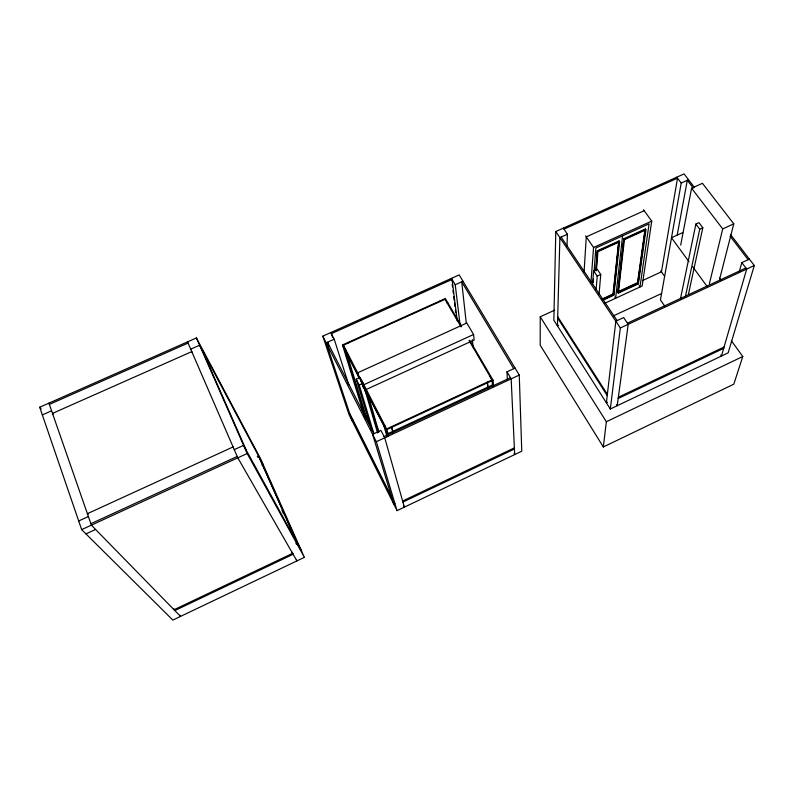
<?xml version="1.0" encoding="UTF-8"?>
<svg xmlns="http://www.w3.org/2000/svg" width="794" height="794" viewBox="0 0 794 794"><rect width="100%" height="100%" fill="white"/><g stroke="black" fill="none" stroke-linecap="round" stroke-linejoin="round"><path stroke-width="1.19" d="M554.669 310.156L540.238 316.786L540.198 345.201L603.331 446.972L733.805 384.187L742.777 356.516L731.294 340.646M694.532 187.573L684.061 173.916L555.8 231.52L553.845 320.23L610.318 409.009L728.148 352.854L754.3 265.524L730.599 234.617M566.976 246.547L567.432 234.24L563.323 228.136M584.047 272.372L586.29 236.87L644.182 210.718M590.954 282.674L593.555 247.48L585.605 235.878M592.572 284.351L593.604 270.794L597.148 269.166L600.76 274.496L599.053 294.167M593.217 282.466L593.505 278.763M593.972 272.61L595.867 247.976L649.095 223.829L639.964 287.011L639.15 285.85M595.768 270.446L597.326 250.775L619.032 240.919L613.613 294.812L602.408 299.983M596.096 270.933L597.326 250.775M596.443 270.069L597.922 251.648L619.638 241.783L613.851 295.169L602.646 300.331M596.105 289.621L597.207 276.123L593.604 270.794M613.851 295.169L613.047 293.988L618.635 241.763M619.032 240.919L613.296 294.346L602.09 299.507M622.575 235.858L615.628 298.246L614.834 297.075M623.836 238.736L617.752 292.281L637.771 283.051L645.383 228.95L623.836 238.736L618.079 292.758L638.098 283.518L645.383 228.95M618.318 293.105L624.441 239.599L645.998 229.803L638.346 283.875L618.318 293.105L617.514 291.934M603.331 446.972L606.348 421.743L540.238 316.786M610.318 409.009L620.332 327.972L555.8 231.52M638.346 283.875L637.532 282.704L644.946 229.784M643.477 209.745L651.735 221.089L642.167 285.989L604.492 303.387M676.786 177.191L681.222 183.017L660.439 299.973L664.707 306.057M677.222 234.984L687.306 180.278L693.311 188.128M680.686 245.138L691.584 188.218L702.442 183.315L733.775 223.839L719.672 278.942M680.508 298.653L695.881 224.077L698.968 222.667L702.819 227.789L688.398 294.455M685.311 296.986L699.732 229.198L695.881 224.077M709.389 283.736L722.719 228.92L691.584 188.218M739.154 272.094L741.814 262.635L749.387 259.112M397.06 510.631L521.767 451.2L519.266 375.086L459.19 274.903L322.811 336.15L349.042 414.627L397.06 510.631L376.336 441.712L322.811 336.15M304.38 557.348L172.834 620.084L81.653 529.628L39.7 407.213L196.416 337.936L260.402 458.436L304.38 557.348L247.162 453.513L196.416 337.936M606.348 421.743L742.777 356.516M295.815 543.344L297.085 542.749L258.497 455.895L257.286 456.451M296.341 544.297L297.601 543.701L259.082 456.987L257.861 457.552M394.926 503.356L393.715 503.942L372.584 434.308L380.951 430.417L384.733 437.802L404.364 507.148L403.809 506.036M607.529 402.28L606.388 402.826L615.816 321.213L623.657 317.57L628.203 324.309L617.216 405.724L616.561 404.692M618.357 397.268L724.078 347.008M402.627 501.024L514.373 447.876M618.189 398.499L723.701 348.318M402.925 502.056L514.423 449.007M376.336 441.712L519.266 375.086M620.332 327.972L754.3 265.524M613.633 315.764L661.66 293.482M489.66 375.84L490.335 375.522L490.533 377.974M507.435 380.435L506.979 371.82L515.058 368.069M388.564 435.995L386.618 428.949L492.052 379.919L469.056 340.547M387.899 435.856L386.241 429.882L493.064 380.187L469.711 340.239M492.439 384.961L387.919 433.643L364.942 389.04M384.098 436.571L510.463 377.686M627.439 323.178L745.884 267.995M262.01 465.294L263.201 464.738L199.612 345.221L190.709 349.171M461.592 326.344L445.335 298.524L342.492 344.943L364.128 415.173L366.223 419.301L366.808 419.024L345.459 349.112L344.785 349.41M85.96 533.896L95.598 529.449M601.862 299.149L613.047 293.988M618.625 291.418L637.532 282.704M361.022 410.349L363.255 409.327M642.485 280.57L661.442 271.836L677.52 178.154L564.008 229.148M353.28 420.205L352.109 420.741L326.195 342.829L334.224 339.217L330.81 332.557M558.559 325.381L557.457 325.887L559.889 237.634L567.432 234.24M78.695 520.983L88.392 516.537M234.26 449.642L243.589 445.365L301.313 550.45M722.719 228.92L733.775 223.839M378.281 432.432L367.562 395.74L368.237 395.432L378.907 432.144M90.893 523.703L237.208 456.451M81.653 529.628L247.162 453.513M358.878 378.182L357.32 372.952L466.822 323.029L473.571 334.502L474.127 340.011L365.002 390.062L362.213 384.663M371.691 430.259L356.228 379.204L360.01 377.478L363.007 383.303L377.587 432.938M682.711 232.602L671.466 237.743L688.944 261.633M373.766 433.375L359.225 385.03L363.007 383.303M597.207 276.123L600.76 274.496M699.732 229.198L702.819 227.789M473.571 334.502L363.483 384.901L357.32 372.952M597.664 251.271L619.38 241.416M624.183 239.232L645.73 229.436M447.201 303.109L447.846 302.822M593.555 247.48L651.735 221.089M459.974 324.141L455.24 284.748L463.001 281.255M681.222 183.017L688.517 179.732M366.223 419.301L343.435 345.201L445.007 299.348L461.096 326.91M49.357 404.414L188.069 343.077M42.34 414.915L51.59 410.816M88.005 514.314L87.4 513.678L233.089 446.933L233.486 447.637M39.7 407.213L41.179 408.91M53.109 414.121L52.483 413.396L191.771 351.623L192.208 352.417M730.103 236.165L748.127 259.698M741.814 262.635L746.707 269.067L721.458 356.049L720.754 355.057M719.493 278.099L720.962 280.084M692.586 266.605L707.156 286.515M660.797 270.933L664.667 276.362M561.15 237.069L617.127 320.607M557.706 316.687L607.36 394.36M557.666 318.017L607.221 395.581M513.708 368.694L461.711 281.83L466.277 323.227M455.24 284.748L451.458 278.376L451.756 280.818M506.979 371.82L511.167 378.867L514.691 454.585L514.075 453.513M440.154 300.857L440.472 301.392M347.802 342.551L348.09 343.107M343.435 345.201L358.451 374.311M361.836 380.882L386.618 428.949M342.492 344.943L386.241 429.882M345.023 350.382L359.136 377.765M362.63 386.152L363.721 388.286M364.823 390.42L367.562 395.74M356.228 379.204L359.225 385.03M364.168 412.781L370.332 424.909M364.982 415.421L370.173 425.644M373.974 433.653L327.535 342.234L328.686 345.718M349.797 413.813L391.839 497.778M350.184 414.984L392.157 498.821M282.039 510.423L283.547 513.807M290.058 528.476L293.065 535.245M296.4 559.75L296.916 560.911L237.803 457.82L187.543 341.867M292.609 553.12L293.115 554.291L174.839 610.566L174.382 609.345M292.073 552.187L292.579 553.358L174.035 609.742L173.578 608.522M202.579 350.789L246.299 450.297M180.089 615.201L180.546 616.402L91.389 525.152L48.91 403.134M332.507 337.182L331.376 333.659L452.084 279.428L457.215 320.885M334.224 339.217L348.725 384.782M360.01 377.478L361.389 382.162M387.373 435.33L384.435 424.701L383.74 425.028L387.025 436.829M393.328 433.196L391.452 426.706L393.02 432.601M452.213 284.48L452.52 286.922M452.977 290.584L453.275 293.016M453.731 296.678L454.188 300.34M454.496 302.782L454.952 306.444M455.409 310.107L455.706 312.548M456.163 316.211L456.471 318.652M472.351 339.673L473.115 347.028M488.211 388.862L487.347 382.103L487.873 388.286M492.052 379.919L492.617 387.224M493.064 380.187L493.531 386.271M376.783 427.033L377.706 429.028L376.803 427.063"/></g></svg>
